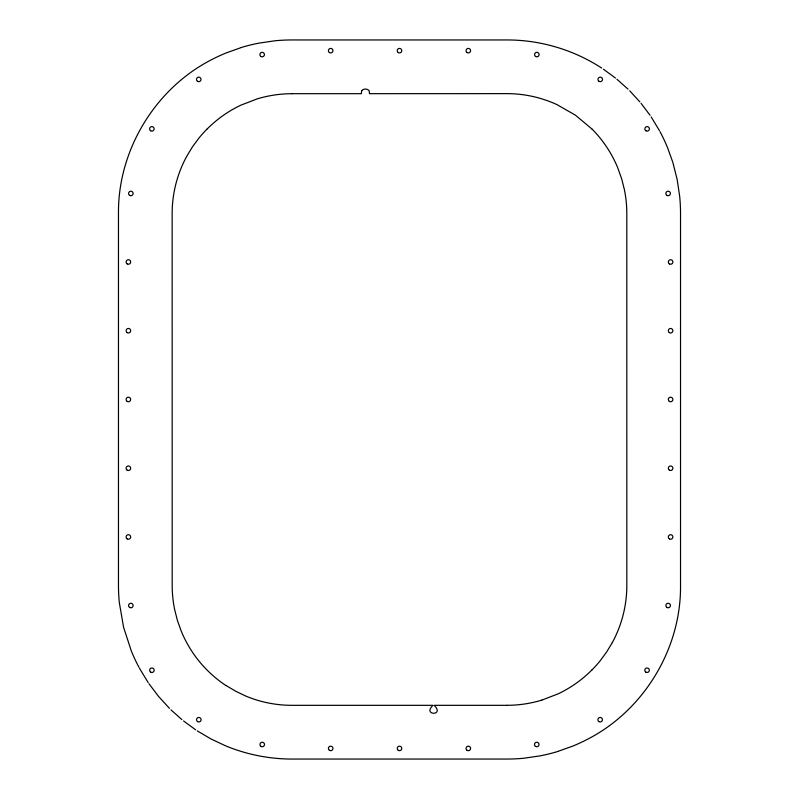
<?xml version="1.0" encoding="UTF-8"?>
<svg xmlns="http://www.w3.org/2000/svg" width="799" height="799" viewBox="0 0 799 799"><rect width="100%" height="100%" fill="white"/><g stroke="black" fill="none" stroke-linecap="round" stroke-linejoin="round"><path stroke-width="1.2" d="M612.304 642.626L606.611 652.044L600.079 660.913A120.299 119.96 10.9 0 1 591.709 670.191M241.348 47.521L226.347 52.864A173.173 172.095 3.2 0 0 209.997 60.504C154.517 89.698 117.843 150.791 118.472 213.523L118.472 585.477A174.072 173.513 -38.9 0 0 119.321 602.566L123.585 627.285L131.326 651.015A174.591 174.072 -30.6 0 0 138.976 667.315M541.762 700.154L558.211 693.812A120.24 119.78 2.8 0 0 591.689 670.171M557.702 751.469L572.633 746.146A173.253 172.384 3.5 0 0 588.983 738.496C644.463 709.312 681.177 648.219 680.528 585.477L680.528 213.523A173.982 173.223 -45.9 0 0 679.689 196.434L677.162 179.535L672.958 162.826M292.044 93.673L361.288 93.673A4.185 4.155 0.7 0 1 361.408 93.054A4.325 4.295 -0.9 0 0 361.498 92.294L361.518 91.985A4.754 4.724 0.5 0 1 361.727 90.637M506.956 705.327L434.177 705.327C445.253 716.124 421.892 715.654 433.018 705.327L292.044 705.327A119.46 118.941 -1 0 1 246.182 696.239L235.875 691.345L226.077 685.532M226.267 746.106C247.081 754.636 269.563 759.06 292.044 759.05L506.956 759.05A172.314 171.096 0 0 0 524.084 758.211L539.974 755.884A172.654 171.575 0.7 0 0 557.652 751.519M225.528 745.797L211.106 739.025L197.283 730.895M556.543 104.419L552.818 102.801A119.351 118.721 -1 0 0 506.956 93.633L369.518 93.673A4.185 4.155 1.1 0 0 369.408 93.054A4.335 4.305 0.9 0 1 369.308 92.294L369.298 92.065A4.754 4.724 -2 0 0 369.088 90.637A4.944 4.914 -0.3 0 0 361.747 90.647M556.873 104.569L575.35 115.116L591.689 128.779M601.627 68.045C573.672 49.778 540.344 39.9 506.956 39.95L292.044 39.95A172.075 170.626 0 0 0 274.906 40.789L259.016 43.126A172.464 171.156 0.6 0 0 241.338 47.481M603.405 69.213L615.47 78.052M195.615 729.797L183.55 720.958M616.918 79.231L628.034 89.158M181.892 719.619L170.986 709.862M169.468 708.363L158.582 696.448L148.964 683.734M629.742 90.836L639.839 101.863M641.028 103.281L650.046 115.276M148.135 682.526L139.485 668.264M651.165 116.924L659.455 130.627M672.708 162.007L667.674 147.985A174.801 174.162 -32.7 0 0 660.034 131.685M541.752 700.134A119.331 118.731 0 0 1 506.956 705.297M612.294 642.616A120.399 120.1 21.4 0 0 626.825 585.477L626.806 213.523A120.339 119.95 -36.2 0 0 624.349 189.433L621.632 178.726L617.677 167.65A120.569 120.21 -27.5 0 0 591.719 128.749M292.044 93.713A119.211 118.482 0 0 0 257.238 98.876L240.779 105.198A120.269 119.71 2.9 0 0 207.311 128.839M207.291 128.819A120.399 119.98 11.6 0 0 198.921 138.097L192.379 146.966L186.696 156.384A120.469 120.11 24.3 0 0 172.155 213.523L172.194 585.477A120.329 120.02 -28.8 0 0 174.651 609.577L177.468 620.633L181.333 631.36A120.269 119.97 -24.2 0 0 226.037 685.592M666.925 607.43A2.277 2.267 0 0 0 670.421 605.632A2.277 2.267 0 0 0 667.115 603.515A2.277 2.267 0 0 0 666.925 607.43M645.852 672.129A2.277 2.267 0 0 0 649.347 670.331A2.277 2.267 0 0 0 646.041 668.204A2.277 2.267 0 0 0 645.852 672.129M598.94 721.597A2.277 2.257 0 0 0 602.446 719.809A2.277 2.257 0 0 0 599.14 717.692A2.277 2.257 0 0 0 598.94 721.597M535.53 746.406A2.277 2.257 0 0 0 539.025 744.618A2.277 2.257 0 0 0 535.72 742.501A2.277 2.257 0 0 0 535.53 746.406M467.085 750.331A2.277 2.257 0 0 0 470.591 748.543A2.277 2.257 0 0 0 467.275 746.426A2.277 2.257 0 0 0 467.085 750.331M535.62 56.479A2.277 2.257 0 0 0 539.115 54.692A2.277 2.257 0 0 0 535.809 52.574A2.277 2.257 0 0 0 535.62 56.479M260.923 56.479A2.277 2.257 0 0 0 264.419 54.692A2.277 2.257 0 0 0 261.113 52.574A2.277 2.257 0 0 0 260.923 56.479M329.448 52.554A2.277 2.257 0 0 0 332.953 50.766A2.277 2.257 0 0 0 329.637 48.649A2.277 2.257 0 0 0 329.448 52.554M669.382 538.876A2.277 2.267 0 0 0 672.878 537.078A2.277 2.267 0 0 0 669.572 534.94A2.277 2.267 0 0 0 669.382 538.876M669.382 470.152A2.277 2.267 0 0 0 672.878 468.354A2.277 2.267 0 0 0 669.572 466.216A2.277 2.267 0 0 0 669.382 470.152M669.372 332.624A2.277 2.277 0 0 0 672.878 330.826A2.277 2.277 0 0 0 669.572 328.689A2.277 2.277 0 0 0 669.372 332.624M669.372 401.388A2.277 2.277 0 0 0 672.878 399.59A2.277 2.277 0 0 0 669.572 397.453A2.277 2.277 0 0 0 669.372 401.388M669.372 263.89A2.277 2.267 0 0 0 672.878 262.092A2.277 2.267 0 0 0 669.572 259.965A2.277 2.267 0 0 0 669.372 263.89M666.935 195.395A2.277 2.267 0 0 0 670.411 193.558A2.277 2.267 0 0 0 667.075 191.47A2.277 2.267 0 0 0 666.935 195.395M645.902 130.766A2.277 2.257 0 0 0 649.397 128.969A2.277 2.257 0 0 0 646.091 126.851A2.277 2.257 0 0 0 645.902 130.766M599.02 81.308A2.277 2.257 0 0 0 602.526 79.52A2.277 2.257 0 0 0 599.21 77.403A2.277 2.257 0 0 0 599.02 81.308M398.282 52.564A2.277 2.257 0 0 0 401.767 50.756A2.277 2.257 0 0 0 398.451 48.659A2.277 2.257 0 0 0 398.282 52.564M398.272 750.331A2.277 2.257 0 0 0 401.767 748.543A2.277 2.257 0 0 0 398.461 746.426A2.277 2.257 0 0 0 398.272 750.331M329.448 750.331A2.277 2.257 0 0 0 332.953 748.543A2.277 2.257 0 0 0 329.637 746.426A2.277 2.257 0 0 0 329.448 750.331M261.013 746.406A2.277 2.257 0 0 0 264.519 744.618A2.277 2.257 0 0 0 261.203 742.501A2.277 2.257 0 0 0 261.013 746.406M197.593 721.597A2.277 2.257 0 0 0 201.098 719.809A2.277 2.257 0 0 0 197.782 717.692A2.277 2.257 0 0 0 197.593 721.597M150.691 672.129A2.277 2.267 0 0 0 154.187 670.331A2.277 2.267 0 0 0 150.881 668.204A2.277 2.267 0 0 0 150.691 672.129M129.618 607.43A2.277 2.267 0 0 0 133.123 605.632A2.277 2.267 0 0 0 129.808 603.515A2.277 2.267 0 0 0 129.618 607.43M127.161 538.876A2.277 2.267 0 0 0 130.666 537.078A2.277 2.267 0 0 0 127.351 534.95A2.277 2.267 0 0 0 127.161 538.876M127.161 470.152A2.277 2.267 0 0 0 130.666 468.354A2.277 2.267 0 0 0 127.351 466.216A2.277 2.267 0 0 0 127.161 470.152M127.161 332.624A2.277 2.277 0 0 0 130.666 330.826A2.277 2.277 0 0 0 127.351 328.689A2.277 2.277 0 0 0 127.161 332.624M127.161 401.388A2.277 2.277 0 0 0 130.666 399.59A2.277 2.277 0 0 0 127.351 397.453A2.277 2.277 0 0 0 127.161 401.388M127.161 263.89A2.277 2.267 0 0 0 130.666 262.092A2.277 2.267 0 0 0 127.351 259.965A2.277 2.267 0 0 0 127.161 263.89M129.698 195.425A2.277 2.267 0 0 0 133.133 193.508A2.277 2.267 0 0 0 129.748 191.5A2.277 2.267 0 0 0 129.698 195.425M150.641 130.766A2.277 2.267 0 0 0 154.137 128.969A2.277 2.267 0 0 0 150.831 126.851A2.277 2.267 0 0 0 150.641 130.766M197.513 81.308A2.277 2.257 0 0 0 201.018 79.52A2.277 2.257 0 0 0 197.713 77.403A2.277 2.257 0 0 0 197.513 81.308M467.085 52.554A2.277 2.257 0 0 0 470.591 50.766A2.277 2.257 0 0 0 467.275 48.649A2.277 2.257 0 0 0 467.085 52.554"/></g></svg>
